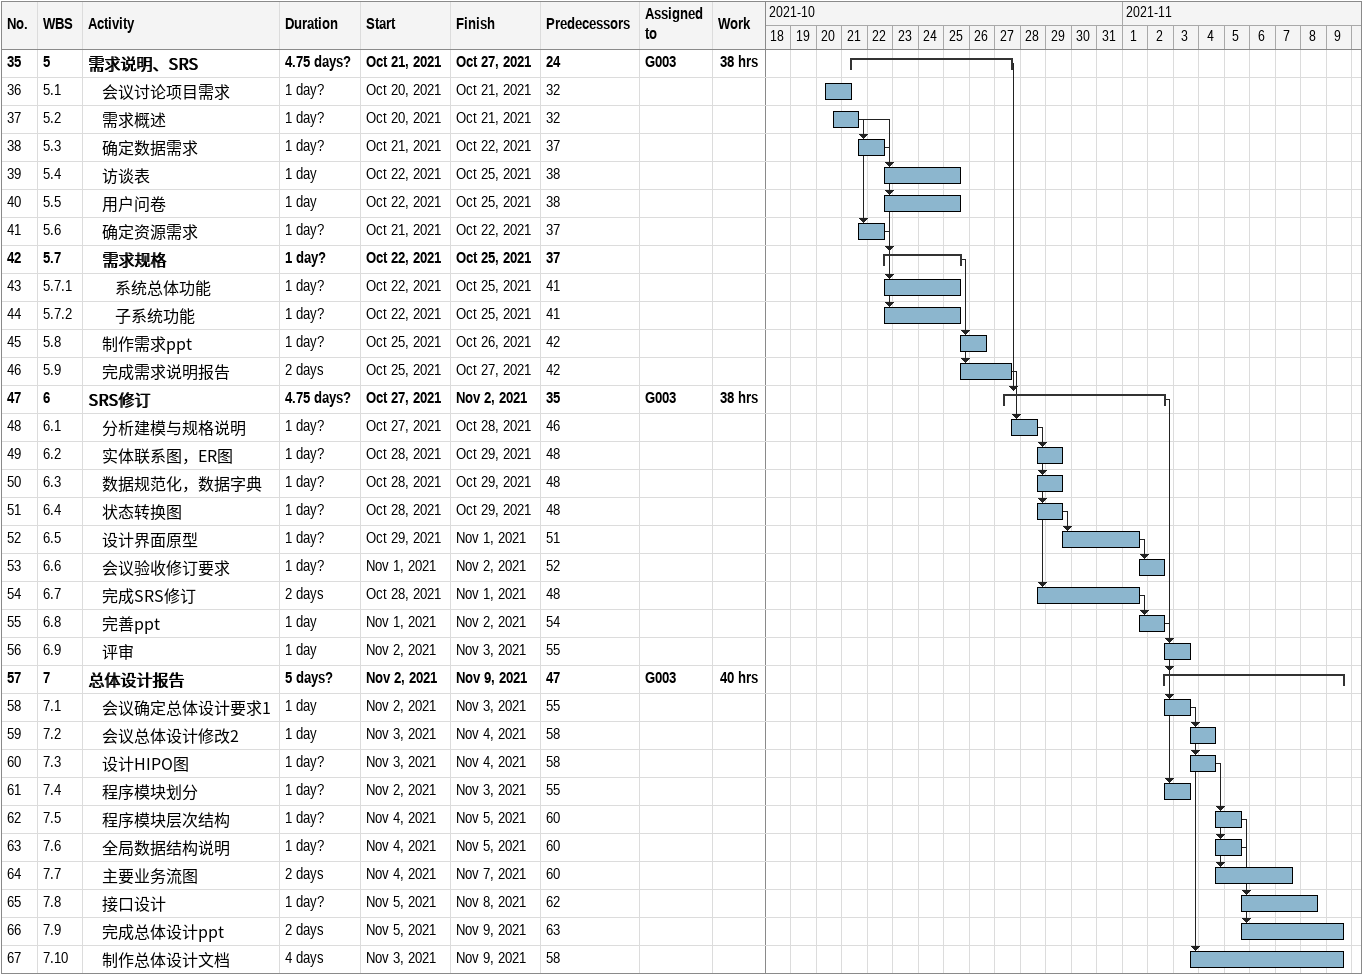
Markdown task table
| ID | WBS | Task | Duration | Start | Finish | Predecessors | Resources | Work (h) |
|---|---|---|---|---|---|---|---|---|
| 35 | 5 | **需求说明、SRS** | 4.75d? | 2021-10-21 | 2021-10-27 | 24 | G003 | 38 |
| 36 | 5.1 | 会议讨论项目需求 | 1d? | 2021-10-20 | 2021-10-21 | 32 |  |  |
| 37 | 5.2 | 需求概述 | 1d? | 2021-10-20 | 2021-10-21 | 32 |  |  |
| 38 | 5.3 | 确定数据需求 | 1d? | 2021-10-21 | 2021-10-22 | 37 |  |  |
| 39 | 5.4 | 访谈表 | 1d | 2021-10-22 | 2021-10-25 | 38 |  |  |
| 40 | 5.5 | 用户问卷 | 1d | 2021-10-22 | 2021-10-25 | 38 |  |  |
| 41 | 5.6 | 确定资源需求 | 1d? | 2021-10-21 | 2021-10-22 | 37 |  |  |
| 42 | 5.7 | **需求规格** | 1d? | 2021-10-22 | 2021-10-25 | 37 |  |  |
| 43 | 5.7.1 | 系统总体功能 | 1d? | 2021-10-22 | 2021-10-25 | 41 |  |  |
| 44 | 5.7.2 | 子系统功能 | 1d? | 2021-10-22 | 2021-10-25 | 41 |  |  |
| 45 | 5.8 | 制作需求ppt | 1d? | 2021-10-25 | 2021-10-26 | 42 |  |  |
| 46 | 5.9 | 完成需求说明报告 | 2d | 2021-10-25 | 2021-10-27 | 42 |  |  |
| 47 | 6 | **SRS修订** | 4.75d? | 2021-10-27 | 2021-11-02 | 35 | G003 | 38 |
| 48 | 6.1 | 分析建模与规格说明 | 1d? | 2021-10-27 | 2021-10-28 | 46 |  |  |
| 49 | 6.2 | 实体联系图，ER图 | 1d? | 2021-10-28 | 2021-10-29 | 48 |  |  |
| 50 | 6.3 | 数据规范化，数据字典 | 1d? | 2021-10-28 | 2021-10-29 | 48 |  |  |
| 51 | 6.4 | 状态转换图 | 1d? | 2021-10-28 | 2021-10-29 | 48 |  |  |
| 52 | 6.5 | 设计界面原型 | 1d? | 2021-10-29 | 2021-11-01 | 51 |  |  |
| 53 | 6.6 | 会议验收修订要求 | 1d? | 2021-11-01 | 2021-11-02 | 52 |  |  |
| 54 | 6.7 | 完成SRS修订 | 2d | 2021-10-28 | 2021-11-01 | 48 |  |  |
| 55 | 6.8 | 完善ppt | 1d | 2021-11-01 | 2021-11-02 | 54 |  |  |
| 56 | 6.9 | 评审 | 1d | 2021-11-02 | 2021-11-03 | 55 |  |  |
| 57 | 7 | **总体设计报告** | 5d? | 2021-11-02 | 2021-11-09 | 47 | G003 | 40 |
| 58 | 7.1 | 会议确定总体设计要求1 | 1d | 2021-11-02 | 2021-11-03 | 55 |  |  |
| 59 | 7.2 | 会议总体设计修改2 | 1d | 2021-11-03 | 2021-11-04 | 58 |  |  |
| 60 | 7.3 | 设计HIPO图 | 1d? | 2021-11-03 | 2021-11-04 | 58 |  |  |
| 61 | 7.4 | 程序模块划分 | 1d? | 2021-11-02 | 2021-11-03 | 55 |  |  |
| 62 | 7.5 | 程序模块层次结构 | 1d? | 2021-11-04 | 2021-11-05 | 60 |  |  |
| 63 | 7.6 | 全局数据结构说明 | 1d? | 2021-11-04 | 2021-11-05 | 60 |  |  |
| 64 | 7.7 | 主要业务流图 | 2d | 2021-11-04 | 2021-11-07 | 60 |  |  |
| 65 | 7.8 | 接口设计 | 1d? | 2021-11-05 | 2021-11-08 | 62 |  |  |
| 66 | 7.9 | 完成总体设计ppt | 2d | 2021-11-05 | 2021-11-09 | 63 |  |  |
| 67 | 7.10 | 制作总体设计文档 | 4d | 2021-11-03 | 2021-11-09 | 58 |  |  |
